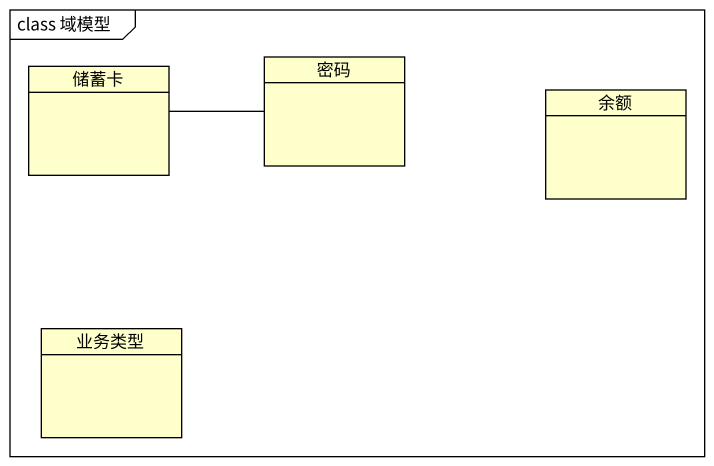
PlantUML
@startuml
mainframe class 域模型
hide circle
hide empty members
class 储蓄卡
class 密码
class 余额
class 业务类型
密码 -left- 储蓄卡
@enduml
